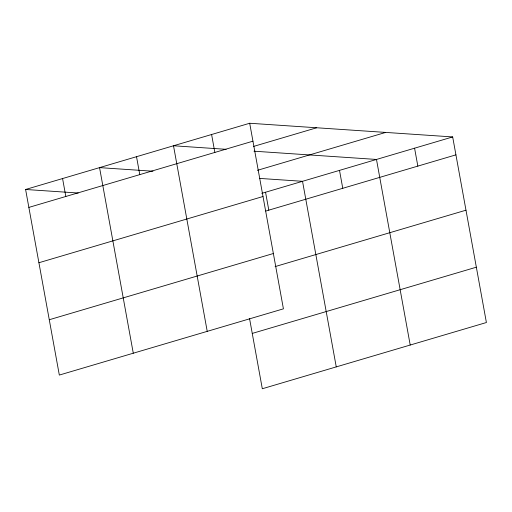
<?xml version="1.0" encoding="UTF-8"?>
<svg xmlns="http://www.w3.org/2000/svg" width="512" height="512" viewBox="0 0 512 512"><rect width="100%" height="100%" fill="white"/><g stroke="black" fill="none" stroke-linecap="round" stroke-linejoin="round"><path stroke-width="0.77" d="M249.69 123.251L283.418 308.838L59.328 375.066L25.6 189.478L249.69 123.251L452.672 136.934L486.4 322.522L262.31 388.749L249.555 318.579M28.858 207.405L252.947 141.178M253.44 146.458L316.678 127.77M257.434 170.323L385.69 132.416M261.786 193.35L452.672 136.934M38.912 262.733L263.008 196.506M265.792 211.046L455.93 154.854M49.274 319.738L273.363 253.51M275.098 266.598L465.984 210.189M252.25 333.421L476.346 267.194M226.131 149.318L173.504 145.766L207.226 331.36M253.971 151.194L376.48 159.45L410.208 345.037M152.979 171.226L99.552 167.622L133.28 353.21M259.469 178.4L302.528 181.306L336.256 366.893M25.6 189.478L78.227 193.024M414.579 148.192L417.837 166.118M339.507 170.374L342.765 188.301M265.555 192.23L268.813 210.157M211.597 134.509L214.854 152.435M136.525 156.698L139.782 174.624M62.573 178.554L65.83 196.474"/></g></svg>
